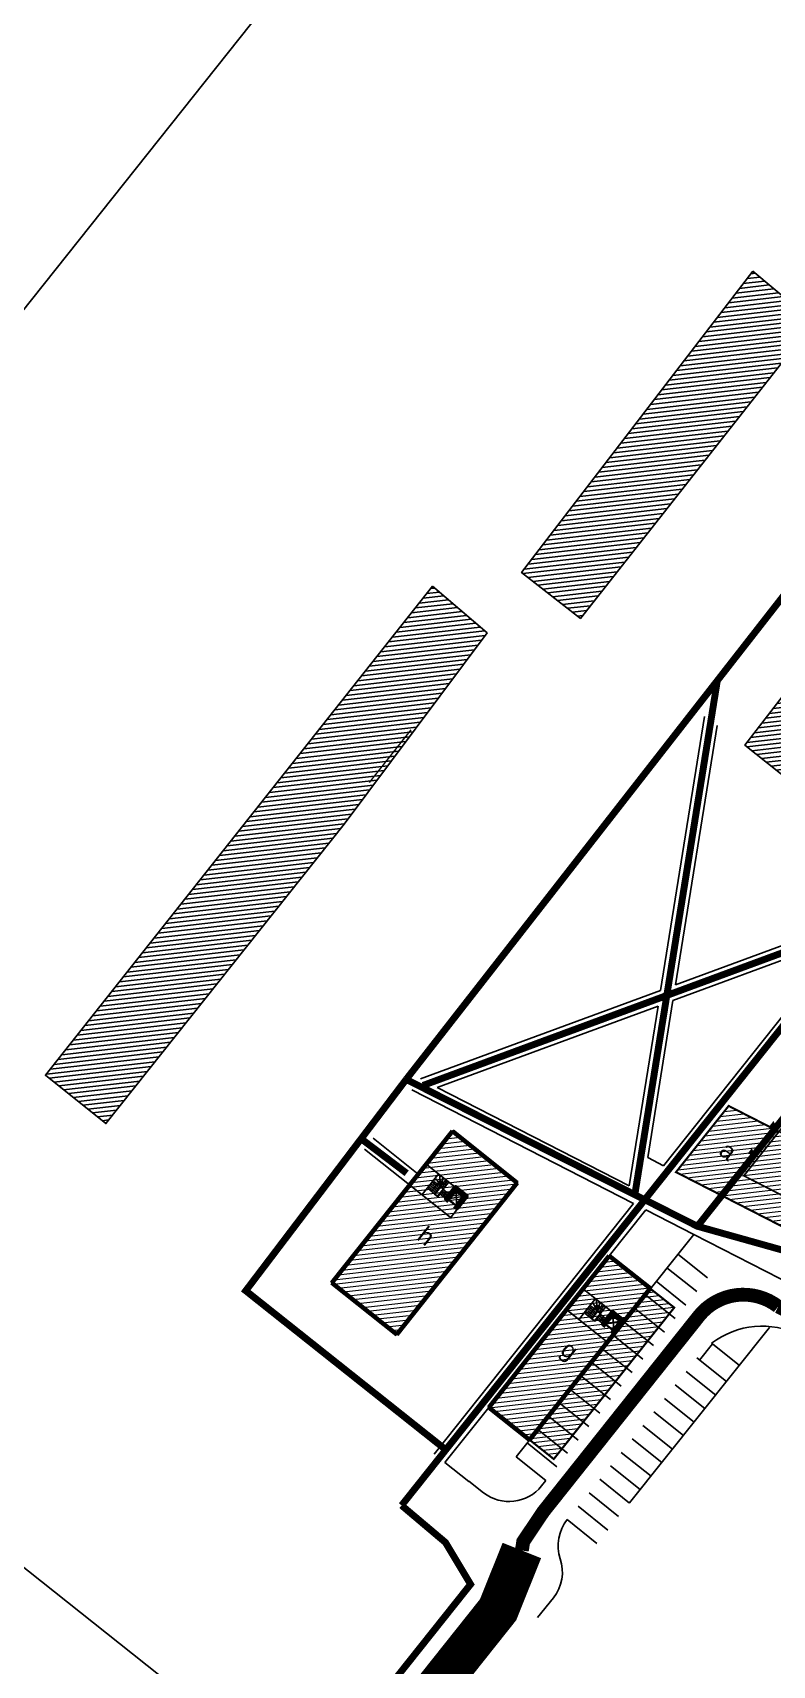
# Model space of a CAD drawing. Header units: metres. Extents: x -664657 to -643449, y -1076720 to -1062383.
# Drawn here: x -662804.3 to -662697.4, y -1064352.9 to -1064116.6 of the extents above; entities that cross this region are included whole.
import ezdxf

# ---------------------------------------------------------------- set-up
doc = ezdxf.new("R2010")
doc.units = ezdxf.units.M
doc.header["$LTSCALE"] = 0.1
for name, pattern in [('DASHED', [19.05, 12.7, -6.35]), ('DIVIDE', [31.75, 12.7, -6.35, 0, -6.35, 0, -6.35]), ('EVENDASH', [6.35, 3.175, -3.175])]:
    doc.linetypes.add(name, pattern=pattern)
doc.layers.get('0').update_dxf_attribs({"color": 8, "lineweight": 9})
for name, color, linetype in [('AA_THER_DOPRAVA', 142, 'Continuous'), ('AA_THER_katastr', 7, 'Continuous'), ('AA_THER_KOMUNIKACE', 201, 'Continuous'), ('AA_THER_popis', 6, 'Continuous'), ('AA_THER_slabá', 4, 'Continuous'), ('AA_THER_SRAFY KATASTR', 14, 'Continuous'), ('AA_THER_ZNACENI', 7, 'Continuous'), ('AA_THER_čerchovaná', 84, 'DIVIDE')]:
    doc.layers.add(name, color=color, linetype=linetype)
doc.layers.add('AA_THER_silná', color=1, linetype='Continuous', lineweight=70)
doc.layers.add('FLOATING-WINDOWS', color=2, linetype='Continuous', plot=False)
doc.styles.get("Standard").update_dxf_attribs({"font": 'arial.ttf', "width": 0.8})
pattern_1 = [(6.512676, (-658378.49757, -1067631.556), (-0.07202362, 0.63090221), [])]

msp = doc.modelspace()

# ---------------------------------------------------------------- hatches: boundary and pattern name
at = {"layer": 'AA_THER_SRAFY KATASTR'}
h = msp.add_hatch(dxfattribs=at)
h.set_pattern_fill('ANSI31', color=256, scale=0.2, style=0)
h.set_pattern_definition(pattern_1)
h.paths.add_polyline_path([(-662700.185, -1064151.128), (-662691.372, -1064158.503), (-662725.122, -1064201.374), (-662733.622, -1064194.749)])
h.paths.add_polyline_path([(-662667.997, -1064177.128), (-662659.185, -1064184.357), (-662669.872, -1064198.107), (-662680.935, -1064212.253), (-662690.622, -1064225.116), (-662692.089, -1064227.066), (-662694.56, -1064225.116), (-662701.347, -1064219.72), (-662690.06, -1064205.128), (-662678.997, -1064190.878)])
h.paths.add_polyline_path([(-662746.497, -1064196.732), (-662738.622, -1064203.482), (-662759.31, -1064231.14), (-662793.747, -1064274.491), (-662802.497, -1064267.491)])
h.paths.add_polyline_path([(-662644.81, -1064169.253), (-662574.622, -1064225.128), (-662573.747, -1064225.753), (-662566.81, -1064217.253), (-662580.497, -1064206.378), (-662594.872, -1064195.003), (-662609.06, -1064183.753), (-662623.497, -1064172.378), (-662637.872, -1064161.003)])
at = {"layer": 'AA_THER_SRAFY KATASTR', "lineweight": 5}
h = msp.add_hatch(dxfattribs=at)
h.set_pattern_fill('ANSI31', color=1, scale=0.2, style=0)
h.set_pattern_definition(pattern_1)
h.paths.add_polyline_path([(-662616.351, -1064226.374), (-662602.261, -1064237.577), (-662601.017, -1064236.011), (-662591.624, -1064243.479), (-662647.737, -1064314.055), (-662658.631, -1064308.476), (-662656.092, -1064305.282), (-662662.75, -1064301.872), (-662678.487, -1064293.813), (-662681.026, -1064297.007), (-662711.289, -1064281.509), (-662703.671, -1064271.928), (-662696.408, -1064275.648), (-662684.962, -1064261.252), (-662691.224, -1064256.273), (-662683.756, -1064246.88), (-662658.677, -1064266.82), (-662651.209, -1064257.427), (-662670.026, -1064242.466), (-662666.292, -1064237.769), (-662672.554, -1064232.791), (-662665.086, -1064223.398), (-662658.824, -1064228.376), (-662647.622, -1064214.287), (-662653.884, -1064209.308), (-662646.416, -1064199.915), (-662615.106, -1064224.809)])
h = msp.add_hatch(dxfattribs=at)
h.set_pattern_fill('ANSI31', color=1, scale=0.2, style=0)
h.set_pattern_definition(pattern_1)
h.paths.add_polyline_path([(-662738.365, -1064315.563), (-662728.972, -1064323.031), (-662711.546, -1064301.115), (-662720.939, -1064293.647)])
h.paths.add_polyline_path([(-662734.246, -1064283.067), (-662743.639, -1064275.599), (-662761.064, -1064297.515), (-662751.671, -1064304.984)])

# ---------------------------------------------------------------- linework, layer by layer
msp.add_line((-662755.612, -1064225.128), (-662749.622, -1064217.482))
at = {"layer": 'AA_THER_DOPRAVA', "color": 23, "linetype": 'DASHED', "ltscale": 0.5, "const_width": 1}
for points in [[(-662750.318, -1064268.092), (-662669.94, -1064165.031)], [(-662717.248, -1064284.778), (-662705.312, -1064210.384)], [(-662747.897, -1064268.97), (-662683.868, -1064245.326)], [(-662750.318, -1064268.092), (-662773.524, -1064298.677), (-662744.582, -1064321.689)], [(-662750.25, -1064281.675), (-662756.834, -1064276.68)], [(-662827.815, -1064450.339), (-662741.008, -1064341.158), (-662744.642, -1064335.096), (-662750.984, -1064329.74)]]:
    msp.add_lwpolyline(points, dxfattribs=at)
at = {"layer": 'AA_THER_DOPRAVA', "color": 23, "const_width": 1}
for points in [[(-662750.984, -1064329.74), (-662653.264, -1064206.833), (-662654.514, -1064177.062)], [(-662593.742, -1064224.35), (-662631.195, -1064213.158), (-662641.263, -1064205.154), (-662708.2, -1064289.344)], [(-662750.318, -1064268.092), (-662708.2, -1064289.344), (-662673.191, -1064299.159), (-662647.29, -1064311.849), (-662592.425, -1064242.842), (-662593.742, -1064224.35)]]:
    msp.add_lwpolyline(points, dxfattribs=at)
at = {"layer": 'AA_THER_DOPRAVA', "const_width": 2}
msp.add_lwpolyline([(-662733.584, -1064336.264), (-662733.394, -1064334.991), (-662730.495, -1064330.661), (-662707.986, -1064302.35, -0.4101755), (-662696.516, -1064300.96), (-662631.764, -1064332.538), (-662628.12, -1064334.985), (-662623.21, -1064340.15), (-662620.707, -1064344.032), (-662590.488, -1064388.306), (-662586.962, -1064392.689), (-662582.944, -1064396.598), (-662554.985, -1064422.921)], format="xyb", dxfattribs=at)
at = {"layer": 'AA_THER_DOPRAVA', "color": 136, "linetype": 'EVENDASH', "ltscale": 5, "const_width": 6}
msp.add_lwpolyline([(-662824.037, -1064454.274), (-662737.028, -1064344.839), (-662733.584, -1064336.264)], dxfattribs=at)
at = {"layer": 'AA_THER_katastr'}
for points in [[(-662700.185, -1064151.128), (-662691.372, -1064158.503), (-662725.122, -1064201.374), (-662733.622, -1064194.749)], [(-662667.997, -1064177.128), (-662659.185, -1064184.357), (-662669.872, -1064198.107), (-662680.935, -1064212.253), (-662690.622, -1064225.116), (-662692.089, -1064227.066), (-662694.56, -1064225.116), (-662701.347, -1064219.72), (-662690.06, -1064205.128), (-662678.997, -1064190.878)], [(-662746.497, -1064196.732), (-662738.622, -1064203.482), (-662759.31, -1064231.14), (-662793.747, -1064274.491), (-662802.497, -1064267.491), (-662746.497, -1064196.732)]]:
    msp.add_lwpolyline(points, close=True, dxfattribs=at)
at = {"layer": 'AA_THER_KOMUNIKACE'}
for p, q in [((-662713.105, -1064280.579), (-662655.115, -1064207.643)), ((-662713.516, -1064255.208), (-662707.156, -1064215.564)), ((-662711.363, -1064254.413), (-662705.341, -1064216.878)), ((-662711.363, -1064254.413), (-662684.378, -1064244.448)), ((-662711.727, -1064256.679), (-662686.777, -1064247.466)), ((-662748.243, -1064268.032), (-662713.516, -1064255.208)), ((-662715.375, -1064279.416), (-662711.727, -1064256.679)), ((-662745.825, -1064269.27), (-662713.88, -1064257.474)), ((-662718.055, -1064283.492), (-662713.88, -1064257.474)), ((-662749.519, -1064269.625), (-662717.452, -1064286.047)), ((-662745.825, -1064269.27), (-662718.055, -1064283.492)), ((-662748.573, -1064281.805), (-662755.097, -1064276.618)), ((-662749.818, -1064283.371), (-662756.346, -1064278.18)), ((-662713.105, -1064280.579), (-662715.375, -1064279.416)), ((-662746.29, -1064322.318), (-662717.452, -1064286.047)), ((-662720.939, -1064293.647), (-662715.637, -1064286.977)), ((-662715.637, -1064286.977), (-662708.732, -1064290.514)), ((-662708.732, -1064290.514), (-662734.415, -1064322.697)), ((-662682.929, -1064303.728), (-662708.732, -1064290.514)), ((-662711.035, -1064293.4), (-662706.736, -1064296.831)), ((-662712.594, -1064295.354), (-662708.295, -1064298.785)), ((-662714.154, -1064297.308), (-662709.855, -1064300.739)), ((-662717.273, -1064301.216), (-662712.974, -1064304.647)), ((-662715.713, -1064299.262), (-662711.414, -1064302.693)), ((-662718.832, -1064303.17), (-662714.533, -1064306.601)), ((-662720.391, -1064305.124), (-662716.092, -1064308.555)), ((-662697.747, -1064304.003), (-662717.997, -1064329.378)), ((-662706.022, -1064306.356), (-662706.134, -1064306.267)), ((-662721.951, -1064307.078), (-662717.652, -1064310.509)), ((-662708.284, -1064308.389), (-662703.985, -1064311.82)), ((-662706.022, -1064306.356), (-662707.893, -1064308.701)), ((-662706.022, -1064306.356), (-662702.114, -1064309.475)), ((-662725.069, -1064310.986), (-662720.771, -1064314.417)), ((-662723.51, -1064309.032), (-662719.211, -1064312.463)), ((-662709.843, -1064310.343), (-662705.544, -1064313.774)), ((-662726.629, -1064312.94), (-662722.33, -1064316.371)), ((-662711.403, -1064312.297), (-662707.104, -1064315.728)), ((-662738.365, -1064315.563), (-662744.714, -1064323.549)), ((-662728.188, -1064314.895), (-662723.889, -1064318.325)), ((-662712.962, -1064314.252), (-662708.663, -1064317.682)), ((-662729.748, -1064316.849), (-662725.449, -1064320.279)), ((-662714.521, -1064316.206), (-662710.223, -1064319.636)), ((-662726.974, -1064322.191), (-662731.256, -1064318.738)), ((-662717.64, -1064320.114), (-662713.341, -1064323.544)), ((-662716.081, -1064318.16), (-662711.782, -1064321.59)), ((-662730.12, -1064326.133), (-662734.415, -1064322.697)), ((-662728.534, -1064324.145), (-662732.815, -1064320.692)), ((-662719.2, -1064322.068), (-662714.901, -1064325.498)), ((-662744.714, -1064323.549), (-662741.272, -1064326.285)), ((-662720.759, -1064324.022), (-662716.46, -1064327.452)), ((-662741.247, -1064326.253), (-662739.128, -1064327.907)), ((-662730.12, -1064326.133), (-662730.747, -1064326.919)), ((-662718.022, -1064329.41), (-662722.304, -1064325.957)), ((-662721.161, -1064333.302), (-662725.443, -1064329.849)), ((-662719.592, -1064331.356), (-662723.873, -1064327.903)), ((-662727.012, -1064331.795), (-662727.012, -1064331.795)), ((-662722.731, -1064335.248), (-662727.012, -1064331.795)), ((-662729.026, -1064343.108), (-662731.31, -1064345.979))]:
    msp.add_line(p, q, dxfattribs=at)
for centre, radius, start, end in [((-662698.845, -1064315.8), 12, 62.88205, 127.40297), ((-662735.437, -1064323.176), 6, 232.03619, 321.4091), ((-662722.341, -1064335.562), 6, 141.1155, 198.51379), ((-662733.72, -1064339.372), 6, 321.48811, 18.51379)]:
    msp.add_arc(centre, radius, start, end, dxfattribs=at)
at = {"layer": 'AA_THER_silná'}
for p, q in [((-662743.639, -1064275.599), (-662761.064, -1064297.515)), ((-662734.246, -1064283.067), (-662743.639, -1064275.599)), ((-662734.246, -1064283.067), (-662751.671, -1064304.984)), ((-662743.174, -1064283.734), (-662744.512, -1064285.417)), ((-662744.036, -1064285.541), (-662744.16, -1064285.697)), ((-662743.175, -1064286.225), (-662743.299, -1064286.382)), ((-662720.939, -1064293.647), (-662738.365, -1064315.563)), ((-662715, -1064298.369), (-662720.939, -1064293.647)), ((-662751.671, -1064304.984), (-662761.064, -1064297.515)), ((-662715.035, -1064298.331), (-662732.46, -1064320.248)), ((-662720.475, -1064301.782), (-662721.813, -1064303.465)), ((-662721.336, -1064303.588), (-662721.461, -1064303.745)), ((-662720.475, -1064304.273), (-662720.6, -1064304.43)), ((-662732.465, -1064320.254), (-662738.365, -1064315.563))]:
    msp.add_line(p, q, dxfattribs=at)
at = {"layer": 'AA_THER_silná', "const_width": 0.25}
for points in [[(-662701.486, -1064282.035), (-662677.494, -1064251.859), (-662668.454, -1064259.047), (-662691, -1064287.405), (-662701.486, -1064282.035)], [(-662745.64, -1064281.774), (-662747.422, -1064280.357)], [(-662748.036, -1064284.787), (-662749.818, -1064283.371)], [(-662722.94, -1064299.822), (-662724.722, -1064298.405)], [(-662725.336, -1064302.835), (-662727.118, -1064301.418)]]:
    msp.add_lwpolyline(points, dxfattribs=at)
for points in [[(-662741.492, -1064285.072), (-662745.64, -1064281.774), (-662748.036, -1064284.787), (-662743.888, -1064288.086)], [(-662718.792, -1064303.12), (-662722.94, -1064299.822), (-662725.336, -1064302.835), (-662721.188, -1064306.134)]]:
    msp.add_lwpolyline(points, close=True, dxfattribs=at)
at = {"layer": 'AA_THER_silná'}
for points in [[(-662744.16, -1064285.697), (-662744.512, -1064285.417), (-662743.174, -1064283.734), (-662741.609, -1064284.979), (-662742.947, -1064286.662), (-662743.299, -1064286.382)], [(-662744.036, -1064285.541), (-662744.231, -1064285.385), (-662743.142, -1064284.015), (-662741.89, -1064285.011), (-662742.979, -1064286.381), (-662743.175, -1064286.225)], [(-662721.461, -1064303.745), (-662721.813, -1064303.465), (-662720.475, -1064301.782), (-662718.909, -1064303.027), (-662720.247, -1064304.71), (-662720.6, -1064304.43)], [(-662721.336, -1064303.588), (-662721.532, -1064303.433), (-662720.443, -1064302.063), (-662719.19, -1064303.059), (-662720.279, -1064304.429), (-662720.475, -1064304.273)]]:
    msp.add_lwpolyline(points, dxfattribs=at)
at = {"layer": 'AA_THER_slabá'}
for p, q in [((-662745.33, -1064283.553), (-662745.992, -1064282.458)), ((-662745.33, -1064283.553), (-662745.523, -1064281.867)), ((-662745.33, -1064283.553), (-662744.947, -1064282.325)), ((-662745.33, -1064283.553), (-662744.583, -1064282.614)), ((-662746.201, -1064284.649), (-662747.141, -1064283.902)), ((-662746.033, -1064284.438), (-662746.973, -1064283.691)), ((-662745.865, -1064284.226), (-662746.805, -1064283.48)), ((-662746.671, -1064284.276), (-662745.426, -1064282.71)), ((-662745.697, -1064284.015), (-662746.637, -1064283.268)), ((-662745.529, -1064283.804), (-662746.469, -1064283.057)), ((-662745.361, -1064283.592), (-662746.301, -1064282.846)), ((-662745.33, -1064283.553), (-662746.233, -1064284.688)), ((-662745.763, -1064285.062), (-662746.233, -1064284.688)), ((-662745.322, -1064283.623), (-662746.162, -1064284.68)), ((-662745.771, -1064284.991), (-662746.162, -1064284.68)), ((-662744.931, -1064283.935), (-662745.771, -1064284.991)), ((-662744.861, -1064283.927), (-662745.763, -1064285.062)), ((-662744.512, -1064285.417), (-662745.452, -1064284.67)), ((-662745.426, -1064282.71), (-662744.534, -1064283.42)), ((-662745.33, -1064283.553), (-662744.861, -1064283.927)), ((-662745.322, -1064283.623), (-662744.931, -1064283.935)), ((-662744.344, -1064285.206), (-662745.284, -1064284.459)), ((-662745.119, -1064283.721), (-662744.372, -1064282.782)), ((-662744.176, -1064284.994), (-662745.116, -1064284.248)), ((-662744.478, -1064284.41), (-662744.982, -1064285.044)), ((-662744.008, -1064284.783), (-662744.948, -1064284.036)), ((-662744.908, -1064283.889), (-662744.161, -1064282.95)), ((-662744.231, -1064285.385), (-662741.89, -1064285.011)), ((-662742.979, -1064286.381), (-662743.142, -1064284.015)), ((-662744.098, -1064285.619), (-662743.237, -1064286.303)), ((-662744.036, -1064285.541), (-662743.175, -1064286.225)), ((-662723.166, -1064302.274), (-662724.105, -1064301.527)), ((-662723.971, -1064302.324), (-662722.727, -1064300.758)), ((-662722.998, -1064302.063), (-662723.937, -1064301.316)), ((-662722.83, -1064301.852), (-662723.769, -1064301.105)), ((-662722.662, -1064301.64), (-662723.601, -1064300.893)), ((-662722.631, -1064301.601), (-662723.533, -1064302.736)), ((-662722.631, -1064301.601), (-662723.293, -1064300.506)), ((-662722.631, -1064301.601), (-662722.823, -1064299.915)), ((-662722.727, -1064300.758), (-662721.834, -1064301.468)), ((-662722.631, -1064301.601), (-662722.248, -1064300.373)), ((-662722.631, -1064301.601), (-662721.884, -1064300.662)), ((-662722.631, -1064301.601), (-662722.161, -1064301.975)), ((-662722.419, -1064301.769), (-662721.672, -1064300.83)), ((-662722.208, -1064301.937), (-662721.461, -1064300.998)), ((-662723.502, -1064302.697), (-662724.441, -1064301.95)), ((-662723.334, -1064302.486), (-662724.273, -1064301.739)), ((-662723.063, -1064303.11), (-662723.533, -1064302.736)), ((-662722.623, -1064301.671), (-662723.463, -1064302.728)), ((-662723.071, -1064303.039), (-662723.463, -1064302.728)), ((-662722.231, -1064301.983), (-662723.071, -1064303.039)), ((-662722.161, -1064301.975), (-662723.063, -1064303.11)), ((-662721.813, -1064303.465), (-662722.752, -1064302.718)), ((-662722.623, -1064301.671), (-662722.231, -1064301.983)), ((-662721.645, -1064303.254), (-662722.584, -1064302.507)), ((-662721.477, -1064303.042), (-662722.416, -1064302.295)), ((-662721.778, -1064302.458), (-662722.282, -1064303.092)), ((-662721.309, -1064302.831), (-662722.248, -1064302.084)), ((-662721.532, -1064303.433), (-662719.19, -1064303.059)), ((-662721.398, -1064303.667), (-662720.537, -1064304.351)), ((-662721.336, -1064303.588), (-662720.475, -1064304.273)), ((-662720.279, -1064304.429), (-662720.443, -1064302.063))]:
    msp.add_line(p, q, dxfattribs=at)
at = {"layer": 'AA_THER_SRAFY KATASTR'}
msp.add_lwpolyline([(-662701.486, -1064282.035), (-662647.013, -1064309.932), (-662594.434, -1064243.8), (-662641.398, -1064206.46)], close=True, dxfattribs=at)
at = {"layer": 'AA_THER_SRAFY KATASTR', "const_width": 0.3}
msp.add_lwpolyline([(-662681.026, -1064297.007), (-662711.289, -1064281.509), (-662703.671, -1064271.928), (-662696.408, -1064275.648)], dxfattribs=at)
for points in [[(-662743.639, -1064275.599), (-662734.246, -1064283.067), (-662751.671, -1064304.984), (-662761.064, -1064297.515)], [(-662738.365, -1064315.563), (-662728.972, -1064323.031), (-662711.546, -1064301.115), (-662720.939, -1064293.647)]]:
    msp.add_lwpolyline(points, close=True, dxfattribs=at)
at = {"layer": 'AA_THER_ZNACENI', "color": 20}
msp.add_lwpolyline([(-662696.71, -1064275.116, 0, 1, 0), (-662697.493, -1064274.493, 0, 0, 0)], format="xyseb", dxfattribs=at)
at = {"layer": 'AA_THER_ZNACENI', "color": 171}
msp.add_lwpolyline([(-662699.853, -1064279.068, 0, 1, 0), (-662700.636, -1064278.446, 0, 0, 0)], format="xyseb", dxfattribs=at)
at = {"layer": 'AA_THER_čerchovaná', "const_width": 0.2}
msp.add_lwpolyline([(-662711.289, -1064281.509), (-662681.026, -1064297.007), (-662673.409, -1064287.426), (-662703.671, -1064271.928)], close=True, dxfattribs=at)
msp.add_lwpolyline([(-662732.465, -1064320.254), (-662728.972, -1064323.031), (-662711.546, -1064301.115), (-662715, -1064298.369)], dxfattribs=at)
at = {"layer": 'FLOATING-WINDOWS', "linetype": 'ByBlock', "lineweight": -3}
msp.add_lwpolyline([(-662894.343, -1064268.197), (-662565.589, -1064529.58), (-662380.754, -1064297.105), (-662709.507, -1064035.721)], close=True, dxfattribs=at)

# ---------------------------------------------------------------- texts
at = {"layer": 'AA_THER_popis'}
for s, p in [('a', (-662705.275, -1064278.8)), ('h', (-662748.951, -1064291.138)), ('g', (-662728.201, -1064307.636))]:
    msp.add_text(s, height=2.5, rotation=321.51268, dxfattribs=at).set_placement(p)

doc.saveas('drawing.dxf')
